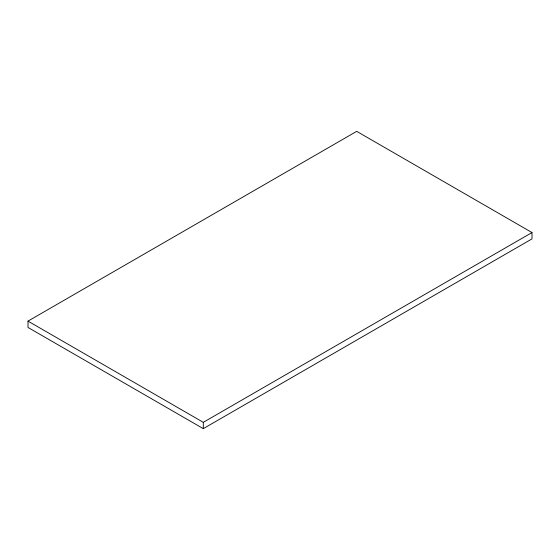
<?xml version="1.0" encoding="UTF-8"?>
<svg xmlns="http://www.w3.org/2000/svg" width="560" height="560" viewBox="0 0 560 560"><rect width="100%" height="100%" fill="white"/><g stroke="black" fill="none" stroke-linecap="round" stroke-linejoin="round"><path stroke-width="0.84" d="M28 321.118L356.699 131.348L532 232.554L532 238.882L203.301 428.652L28 327.446L28 321.118L203.301 422.331L532 232.554M203.301 422.331L203.301 428.652"/></g></svg>
